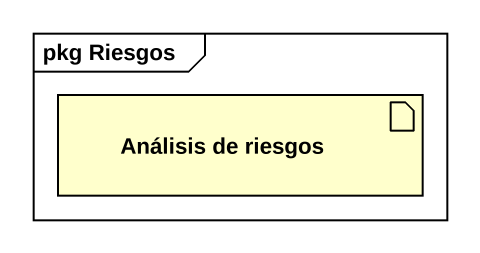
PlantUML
@startuml
mainframe pkg Riesgos
artifact "Análisis de riesgos" as Análisis_de_riesgos
@enduml
